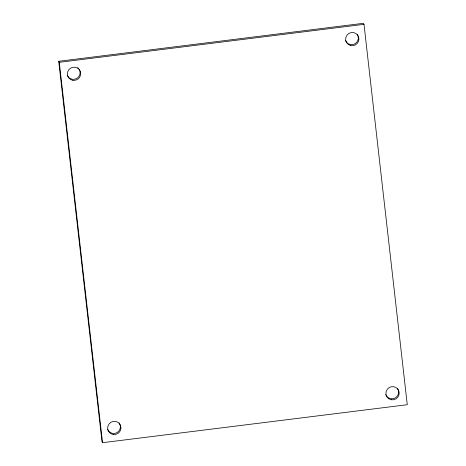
<?xml version="1.0" encoding="UTF-8"?>
<svg xmlns="http://www.w3.org/2000/svg" width="466" height="466" viewBox="0 0 466 466"><rect width="100%" height="100%" fill="white"/><g stroke="black" fill="none" stroke-linecap="round" stroke-linejoin="round"><path stroke-width="0.7" d="M58.728 61.291L363.445 23.3L364.004 24.331L407.272 404.709L102.555 442.7L101.996 441.669L58.728 61.291L59.287 62.322L102.555 442.7M59.287 62.322L364.004 24.331M397.405 388.312A6.687 6.588 -28.6 0 1 395.098 398.011A6.687 6.588 -28.6 0 1 385.726 394.603M119.069 422.848A6.687 6.588 -28.6 0 1 117.042 432.605A6.687 6.588 -28.6 0 1 107.576 429.466M79.249 69.387A6.687 6.588 -28.6 0 1 76.529 78.585A6.687 6.588 -28.6 0 1 67.419 75.609M77.764 67.646A6.687 6.588 -28.6 0 1 78.585 68.455M357.294 34.414A6.687 6.588 -28.6 0 1 354.795 43.874A6.687 6.588 -28.6 0 1 345.539 40.705M391.428 399.776A6.687 6.588 -28.6 0 0 398.78 390.852A6.687 6.588 -28.6 0 0 387.392 389.104A6.687 6.588 -28.6 0 0 391.428 399.776M113.395 434.493A6.687 6.588 -28.6 0 0 120.49 425.365A6.687 6.588 -28.6 0 0 109.056 423.938A6.687 6.588 -28.6 0 0 113.395 434.493M72.853 80.309A6.687 6.588 -28.6 0 0 80.298 71.461A6.687 6.588 -28.6 0 0 68.933 69.591A6.687 6.588 -28.6 0 0 72.853 80.309M350.84 45.575A6.687 6.588 -28.6 0 0 358.599 36.995A6.687 6.588 -28.6 0 0 347.31 34.723A6.687 6.588 -28.6 0 0 350.84 45.575"/></g></svg>
